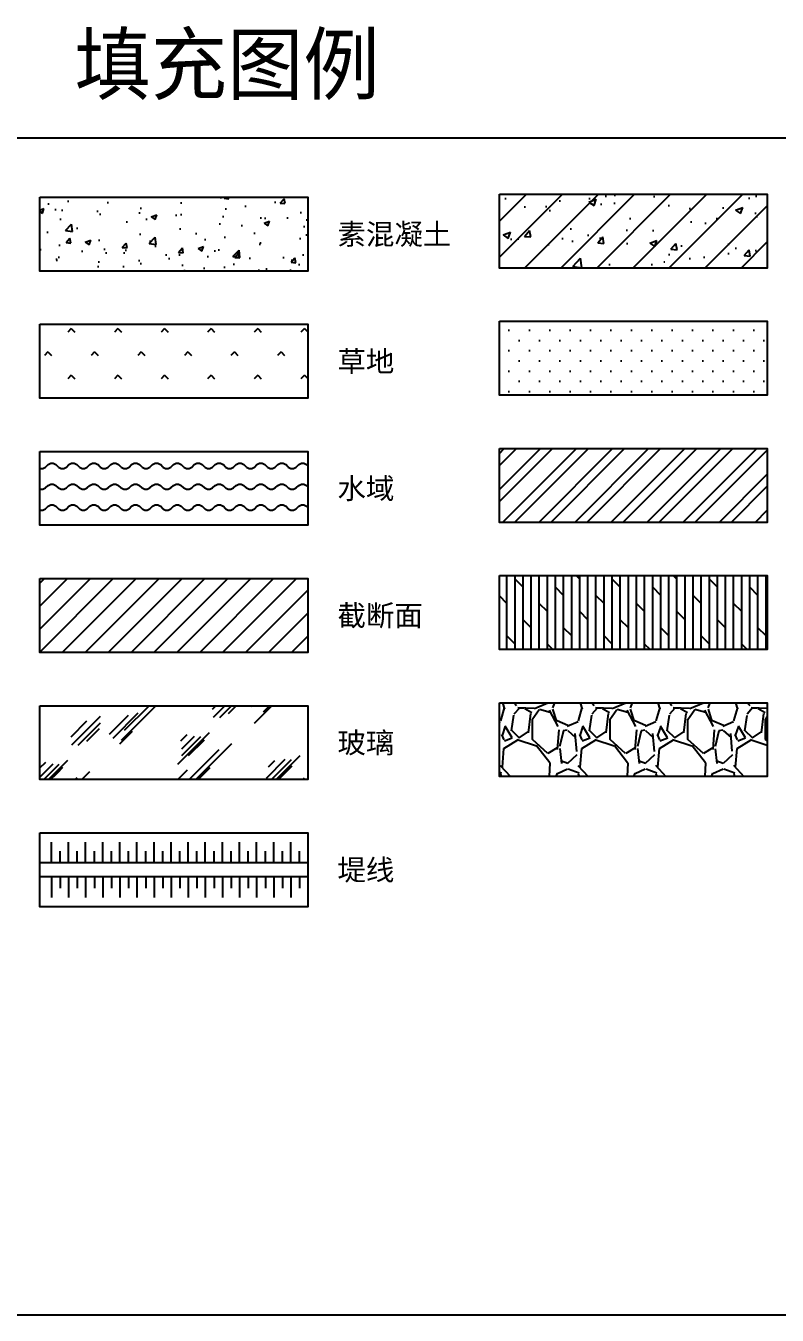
# Model space of a CAD drawing. Extents: x 140753 to 369320, y 91222 to 396627.
# Drawn here: x 320681 to 339830, y 363767 to 396620 of the extents above; entities that cross this region are included whole.
import ezdxf
from ezdxf.enums import TextEntityAlignment as Align

# ---------------------------------------------------------------- set-up
doc = ezdxf.new("R2010")
doc.units = 0
doc.header["$LTSCALE"] = 1000
doc.layers.add('L-TEXT文字标注', color=7, linetype='Continuous')
doc.layers.add('PUB_TEXT', color=7, linetype='Continuous')
doc.styles.get("Standard").update_dxf_attribs({"font": ''})
doc.styles.get('Standard').set_extended_font_data('SimSun')

# ---------------------------------------------------------------- blocks, each defined once
blk = doc.blocks.new('*U27')
for points in [[(-112, -262), (-112, 262)], [(112, -262), (112, 30)]]:
    blk.add_lwpolyline(points)
blk = doc.blocks.new('*U28')
at = {"color": 0, "linetype": 'ByBlock', "lineweight": -2, "transparency": 16777216}
for p in [(0, 0), (436, 0), (871, 0), (1307, 0), (1743, 0), (2178, 0), (2614, 0), (3050, 0), (3485, 0), (3921, 0), (4357, 0), (4793, 0), (5228, 0), (5664, 0), (6100, 0)]:
    blk.add_blockref('*U27', p, dxfattribs=at)
blk = doc.blocks.new('*U29')
for points in [[(-112, -262), (-112, 262)], [(112, -262), (112, 30)]]:
    blk.add_lwpolyline(points)
blk = doc.blocks.new('*U30')
at = {"color": 0, "linetype": 'ByBlock', "lineweight": -2, "transparency": 16777216}
for p in [(0, 0), (436, 0), (871, 0), (1307, 0), (1743, 0), (2178, 0), (2614, 0), (3050, 0), (3485, 0), (3921, 0), (4357, 0), (4793, 0), (5228, 0), (5664, 0), (6100, 0)]:
    blk.add_blockref('*U29', p, dxfattribs=at)

msp = doc.modelspace()

# ---------------------------------------------------------------- hatches: boundary and pattern name
h = msp.add_hatch()
h.set_pattern_fill('钢筋混凝土', color=256, scale=260)
h.set_pattern_definition([(45, (219384.36, 303095.24), (-459.6194, 459.6194), []), (50, (219384.4, 303095.2), (1864.876, -163.156), [195, -2145]), (355, (219384.4, 303095.2), (-360.753, 1955.7), [156, -1716]), (100.4514, (219539.8, 303081.6), (1504.124, 1792.543), [165.724, -1822.97]), (46.1842, (219384.4, 303615.2), (2774.827, -430.35), [292.5, -3217.5]), (96.6356, (219615.6, 303579.4), (2430.123, 2532.706), [248.587, -2734.454]), (351.1842, (219384.4, 303615.2), (2430.12, 2532.71), [234, -2574]), (21, (219644.4, 303485.2), (1551.958, -1046.809), [195, -2145]), (326, (219644.4, 303485.2), (632.62, 1885.39), [156, -1716]), (71.4514, (219773.7, 303398), (2184.579, 838.58), [165.724, -1822.97]), (37.5, (219384.36, 303095.24), (31.6156, 865.524), [0, -1695.2, 0, -1742, 0, -1722.5]), (7.5, (219384.4, 303095.2), (683.981, 1025.4705), [0, -993.2, 0, -1656.2, 0, -656.5]), (327.5, (218804.56, 303095.24), (1387.9383, -58.6427), [0, -650, 0, -2028, 0, -2691]), (317.5, (218544.6, 303095.2), (1516.284, 260.273), [0, -845, 0, -1346.8, 0, -1911])])
h.paths.add_polyline_path([(332749.2, 392328.7), (339576, 392328.7), (339576, 390446.3), (332749.2, 390446.3)])
h = msp.add_hatch()
h.set_pattern_fill('混凝土', color=256, scale=200)
h.set_pattern_definition([(50, (207673.4, 290063.2), (1434.52, -125.504), [150, -1650]), (355, (207673.4, 290063.2), (-277.503, 1504.384), [120, -1320]), (100.4514, (207792.9, 290052.8), (1157.019, 1378.879), [127.48, -1402.284]), (46.1842, (207673.4, 290463.2), (2134.482, -331.038), [225, -2475]), (96.6356, (207851.2, 290435.6), (1869.325, 1948.236), [191.22, -2103.426]), (351.1842, (207673.4, 290463.2), (1869.324, 1948.237), [180, -1980]), (21, (207873.4, 290363.2), (1193.814, -805.238), [150, -1650]), (326, (207873.4, 290363.2), (486.63, 1450.3), [120, -1320]), (71.4514, (207972.8, 290296.1), (1680.445, 645.061), [127.48, -1402.284]), (37.5, (207673.35, 290063.2), (24.3197, 665.7877), [0, -1304, 0, -1340, 0, -1325]), (7.5, (207673.35, 290063.2), (526.139, 788.8234), [0, -764, 0, -1274, 0, -505]), (327.5, (207227.35, 290063.2), (1067.6449, -45.1097), [0, -500, 0, -1560, 0, -2070]), (317.5, (207027.35, 290063.2), (1166.3723, 200.21), [0, -650, 0, -1036, 0, -1470])])
h.paths.add_polyline_path([(321038.2, 392253.3), (327865, 392253.3), (327865, 390370.8), (321038.2, 390370.8)])
h = msp.add_hatch()
h.set_pattern_fill('牧场', color=256, scale=200)
h.set_pattern_definition([(225, (207792.15, 290300.8), (594, -594), [126.0064, -714.0364]), (315, (207792.15, 290300.8), (594, 594), [126.0064, -714.0364])])
h.paths.add_polyline_path([(321038.2, 389014.1), (327865, 389014.1), (327865, 387131.7), (321038.2, 387131.7)])
h = msp.add_hatch()
h.set_pattern_fill('沙地', color=256, scale=260)
h.set_pattern_definition([(0, (207933.35, 290323.21), (260, 260), [0, -520])])
h.paths.add_polyline_path([(332749.2, 389089.6), (339576, 389089.6), (339576, 387207.1), (332749.2, 387207.1)])
h = msp.add_hatch()
h.set_pattern_fill('水域', color=256, scale=260)
h.set_pattern_definition([(0, (207673.35, 290063.2), (0, 532.2834), [66.5354, -465.748]), (26.56505, (207739.89, 290063.21), (532.28348, 5e-06), [74.3889, -1115.8331]), (333.43495, (208139.1, 290096.48), (532.28348, -2e-07), [74.3889, -1115.8331]), (45, (207806.42, 290096.5), (0, 532.2835), [94.0953, -658.6672]), (135, (208139.1, 290096.5), (-532.2835, 6e-14), [94.0953, -658.6672]), (26.56505, (207872.96, 290163.02), (532.28348, 5e-06), [74.3889, -1115.8331]), (333.43495, (208006.03, 290196.29), (532.28348, -2e-07), [74.3889, -1115.8331]), (0, (207939.5, 290196.3), (0, 532.2834), [66.5354, -465.748])])
h.paths.add_polyline_path([(321038.2, 385775), (327865, 385775), (327865, 383892.5), (321038.2, 383892.5)])
h = msp.add_hatch()
h.set_pattern_fill('金属', color=256, scale=260)
h.set_pattern_definition([(45, (207673.35, 290063.2), (-459.6194, 459.6194), []), (45, (207979.77, 290063.2), (-459.6194, 459.6194), [])])
h.paths.add_polyline_path([(332749.2, 385850.4), (339576, 385850.4), (339576, 383968), (332749.2, 383968)])
h = msp.add_hatch()
h.set_pattern_fill('ANSI31', color=256, scale=260)
h.set_pattern_definition([(45, (207673.35, 290063.2), (-291.8583, 291.8583), [])])
h.paths.add_polyline_path([(321038.2, 382535.8), (327865, 382535.8), (327865, 380653.4), (321038.2, 380653.4)])
h = msp.add_hatch()
h.set_pattern_fill('DOLMIT', color=256, scale=260, angle=90)
h.set_pattern_definition([(90, (207673.35, 290063.21), (-206.37294, 1e-14), []), (135, (207673.35, 290063.2), (-412.7456, -412.7456), [291.8555, -583.7104])])
h.paths.add_polyline_path([(332749.2, 382611.3), (339576, 382611.3), (339576, 380728.8), (332749.2, 380728.8)])
h = msp.add_hatch()
h.set_pattern_fill('玻璃2', color=256, scale=190)
h.set_pattern_definition([(45, (207901.4, 290177.2), (0, 2901.966), [1140, -684, 1140, -684, 456, -994.235]), (45, (207844.4, 290234.2), (0, 2901.966), [912, -1140, 684, -684, 798, -880.235]), (45, (207844.4, 290405.2), (0, 2901.966), [684, -1368, 456, -684, 1026, -880.235]), (45, (208015.4, 290234.2), (0, 2901.966), [684, -1368, 570, -2476.235]), (45, (208186.4, 290405.2), (0, 2901.966), [342, -1710, 228, -2818.235]), (45, (207901.4, 290690.2), (0, 2901.966), [228, -1710, 228, -912, 570, -1450.235]), (45, (208927.4, 290519.2), (0, 2901.966), [1140, -1710, 1368, -903.035]), (45, (208927.4, 290348.2), (0, 2901.966), [1596, -1140, 1710, -675.035]), (45, (209212.4, 290576.2), (0, -3224.407), [1140, -1596, 912, -1450.235]), (45, (209041.4, 290918.2), (0, 2901.966), [570, -2280, 684, -1564.235]), (45, (209383.4, 290747.2), (0, 2901.966), [456, -2280, 456, -1906.235])])
h.paths.add_polyline_path([(321038.2, 379296.7), (327865, 379296.7), (327865, 377414.2), (321038.2, 377414.2)])
h = msp.add_hatch()
h.set_pattern_fill('GRAVEL', color=256, scale=260, angle=90)
h.set_pattern_definition([(318.0128, (205692.15, 291489.68), (17830.82191, -15849.61347), [266.542, -26387.79]), (274.9697, (205890.27, 291311.37), (-1981.18602, 23774.43846), [457.396, -45282.12]), (222.5104, (205929.9, 290855.7), (21793.22129, 19811.98558), [322.516, -31929.066]), (357.2737, (206425.2, 290083.03), (-39623.98725, 1981.1914), [416.524, -41235.792]), (22.8337, (206841.25, 290063.21), (-23774.41352, -9906.028123), [408.435, -40435.044]), (87.2737, (207217.68, 290221.71), (-1981.1914, -39623.98725), [416.524, -41235.792]), (127.6942, (207237.49, 290637.76), (19811.98234, -25755.616272), [550.831, -54532.218]), (162.2553, (206900.684, 291073.63), (-43586.41264, 13868.42774), [520.042, -51484.134]), (211.4296, (206405.38, 291232.12), (-25755.569705, -15849.604084), [417.934, -41375.49]), (265.2364, (206048.77, 291014.19), (1981.1814, 21793.18288), [477.136, -23379.642]), (312.3974, (206009.144, 290538.7), (21793.171647, -23774.400715), [617.04, -61087.104]), (228.8141, (206445, 292044.41), (-11887.18171, -13868.39117), [210.604, -20849.868]), (261.4692, (206306.32, 291885.92), (3962.409984, 25755.560685), [400.672, -39666.588]), (315, (206246.9, 291489.7), (1981.199, -5e-13), [280.183, -2521.654]), (293.1986, (206009.14, 291351), (-3962.41737, 9906.0334), [150.884, -14937.468]), (21.8014, (206068.58, 291212.3), (-5943.6038, -1981.2014), [213.381, -10455.744]), (120.9638, (206266.7, 291291.56), (-3962.4031, 5943.5937), [346.57, -11205.714]), (251.5651, (206088.4, 291588.74), (1981.197, 3962.4018), [250.604, -6014.502]), (106.3895, (206068.58, 290063.21), (-5943.58764, 19812.01093), [351.069, -34755.864]), (160.3462, (205969.52, 290400.02), (21793.16918, -7924.77792), [294.527, -29158.116]), (23.1986, (205692.15, 291588.74), (-9906.0334, -3962.41737), [301.766, -14786.616]), (73.6105, (205969.52, 291707.61), (-5943.58764, -19812.01093), [351.069, -34755.864]), (69.444, (207296.92, 290063.21), (-3962.3952, -9906.0123), [338.547, -16588.806]), (24.7751, (207415.8, 290380.2), (-21793.18988, -9905.97691), [283.664, -28082.808]), (156.8014, (207673.35, 291608.55), (-9906.0334, 3962.41737), [301.766, -14786.616]), (107.354, (207395.98, 291727.42), (7924.78805, -25755.60139), [332.11, -32878.872]), (159.444, (207673.35, 290637.76), (9906.0123, -3962.3952), [169.274, -16758.144]), (191.3099, (207673.35, 291489.68), (-7924.7746, -1981.1902), [101.022, -10001.16]), (255.9638, (207574.3, 291469.87), (1981.1966, 5943.6042), [408.435, -7760.26]), (276.009, (207475.23, 291073.63), (-1981.195373, 19811.970785), [378.508, -37472.292]), (33.6901, (206445, 291291.56), (-3962.3962, -1981.2007), [285.733, -6857.588]), (83.1572, (206682.75, 291450.054), (3962.417746, 33680.41393), [498.854, -49386.48]), (150.9454, (206742.19, 291945.35), (13868.36694, -7924.78157), [203.976, -20193.732]), (180, (206563.9, 292044.4), (-1981.2, -1981.2), [118.872, -1862.328]), (210.2564, (207415.8, 291034), (13868.393, 7924.7832), [275.236, -27248.442]), (138.0128, (207178.05, 290895.32), (-17830.82191, 15849.61347), [533.086, -26121.264]), (90, (206781.8, 291252), (-1981.2, 1981.2), [515.112, -1466.088]), (55.3048, (206781.81, 291767.05), (-13868.40132, -19811.96567), [313.256, -31012.254]), (344.0546, (206960.12, 292024.6), (7924.8189, -1981.20505), [288.467, -14134.926]), (297.646, (207237.49, 291945.354), (19812.01246, -37642.78678), [469.673, -46497.75]), (265.4261, (207455.42, 291529.3), (-1981.190415, -25755.60593), [496.883, -49191.324]), (265.4261, (207455.42, 291529.3), (-1981.190415, -25755.60593), [496.883, -49191.324])])
h.paths.add_polyline_path([(332749.2, 379372.2), (339576, 379372.2), (339576, 377489.7), (332749.2, 377489.7)])

# ---------------------------------------------------------------- linework, layer by layer
for points in [[(319319.6, 393766.6), (344319.6, 393766.6), (344319.6, 363766.6), (319319.6, 363766.6)], [(332749.2, 392328.7), (339576, 392328.7), (339576, 390446.3), (332749.2, 390446.3)], [(321038.2, 392253.3), (327865, 392253.3), (327865, 390370.8), (321038.2, 390370.8)], [(321038.2, 389014.1), (327865, 389014.1), (327865, 387131.7), (321038.2, 387131.7)], [(332749.2, 389089.6), (339576, 389089.6), (339576, 387207.1), (332749.2, 387207.1)], [(321038.2, 385775), (327865, 385775), (327865, 383892.5), (321038.2, 383892.5)], [(332749.2, 385850.4), (339576, 385850.4), (339576, 383968), (332749.2, 383968)], [(321038.2, 382535.8), (327865, 382535.8), (327865, 380653.4), (321038.2, 380653.4)], [(332749.2, 382611.3), (339576, 382611.3), (339576, 380728.8), (332749.2, 380728.8)], [(321038.2, 379296.7), (327865, 379296.7), (327865, 377414.2), (321038.2, 377414.2)], [(332749.2, 379372.2), (339576, 379372.2), (339576, 377489.7), (332749.2, 377489.7)], [(321038.2, 376057.6), (327865, 376057.6), (327865, 374175.1), (321038.2, 374175.1)]]:
    msp.add_lwpolyline(points, close=True)
at = {"const_width": 50}
for points in [[(321038.2, 375295.8), (327865, 375295.8)], [(321038.2, 374936.9), (327865, 374936.9)]]:
    msp.add_lwpolyline(points, dxfattribs=at)

# ---------------------------------------------------------------- block references
msp.add_blockref('*U28', (321446.4, 375557.8))
at = {"xscale": -1, "rotation": 180}
msp.add_blockref('*U30', (321446.4, 374674.9), dxfattribs=at)

# ---------------------------------------------------------------- texts
at = {"layer": 'L-TEXT文字标注', "width": 0.95}
msp.add_text('填充图例', height=1500, dxfattribs=at).set_placement((325811.8, 395672.2), align=Align.MIDDLE)
at = {"layer": 'PUB_TEXT'}
for s, p in [('素混凝土', (328623.4, 391043.1)), ('草地', (328623.4, 387804)), ('水域', (328623.4, 384564.8)), ('截断面', (328623.4, 381325.7)), ('玻璃', (328623.4, 378086.5)), ('堤线', (328623.4, 374847.4))]:
    msp.add_text(s, height=531.65, dxfattribs=at).set_placement(p)

doc.saveas('drawing.dxf')
